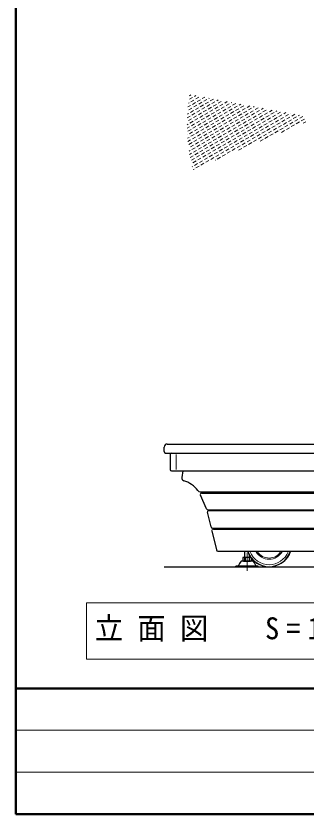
# Model space of a CAD drawing. Units: millimetres on the paper. Extents: x -385 to 420, y 0 to 267.
# Drawn here: x 35 to 83.5, y 0 to 133.4 of the extents above; entities that cross this region are included whole.
import ezdxf

# ---------------------------------------------------------------- set-up
doc = ezdxf.new("R2010")
doc.units = ezdxf.units.MM
doc.linetypes.add('USER2', pattern=[6, 3, -1, 1, -1])
doc.layers.add('1_20', color=7, linetype='Continuous', lineweight=25)
doc.layers.add('A3図枠', color=7, linetype='Continuous', lineweight=13)
doc.styles.add('ＭＳ ゴシック', font='')
doc.styles.get('ＭＳ ゴシック').set_extended_font_data('MS Gothic')

msp = doc.modelspace()

# ---------------------------------------------------------------- linework, layer by layer
at = {"layer": '1_20', "lineweight": 13}
for p, q in [((64.025, 120.103), (64.286, 120.254)), ((64.847, 120.001), (65.088, 120.14)), ((63.848, 118.846), (63.954, 118.908)), ((64.016, 119.521), (64.536, 119.821)), ((64.266, 119.088), (64.786, 119.388)), ((64.516, 118.655), (65.036, 118.955)), ((65.097, 119.568), (65.617, 119.868)), ((65.347, 119.135), (65.867, 119.435)), ((65.597, 118.702), (66.117, 119.002)), ((66.179, 119.615), (66.595, 119.855)), ((66.429, 119.182), (66.948, 119.482)), ((66.679, 118.749), (67.198, 119.049)), ((67.26, 119.662), (67.348, 119.712)), ((67.51, 119.229), (68.03, 119.529)), ((67.76, 118.796), (68.28, 119.096)), ((68.592, 119.276), (68.855, 119.428)), ((68.842, 118.843), (69.361, 119.143)), ((69.923, 118.889), (70.361, 119.143)), ((71.004, 118.936), (71.115, 119)), ((71.254, 118.503), (71.774, 118.803)), ((63.781, 118.23), (64.204, 118.475)), ((63.935, 117.742), (64.454, 118.042)), ((64.185, 117.309), (64.704, 117.609)), ((64.766, 118.222), (65.286, 118.522)), ((65.016, 117.789), (65.536, 118.089)), ((65.266, 117.356), (65.786, 117.656)), ((65.847, 118.269), (66.367, 118.569)), ((66.097, 117.836), (66.617, 118.136)), ((66.347, 117.403), (66.867, 117.703)), ((66.929, 118.316), (67.448, 118.616)), ((67.179, 117.883), (67.698, 118.183)), ((67.429, 117.449), (67.948, 117.749)), ((68.01, 118.363), (68.53, 118.663)), ((68.26, 117.929), (68.78, 118.229)), ((68.51, 117.496), (69.03, 117.796)), ((69.092, 118.409), (69.611, 118.709)), ((69.342, 117.976), (69.861, 118.276)), ((69.592, 117.543), (70.111, 117.843)), ((70.173, 118.456), (70.693, 118.756)), ((70.423, 118.023), (70.943, 118.323)), ((70.673, 117.59), (71.193, 117.89)), ((70.923, 117.157), (71.443, 117.457)), ((71.504, 118.07), (72.024, 118.37)), ((71.754, 117.637), (72.274, 117.937)), ((72.004, 117.204), (72.524, 117.504)), ((72.336, 118.55), (72.621, 118.715)), ((72.586, 118.117), (73.105, 118.417)), ((72.836, 117.684), (73.355, 117.984)), ((73.086, 117.251), (73.605, 117.551)), ((73.667, 118.164), (74.128, 118.43)), ((73.917, 117.731), (74.437, 118.031)), ((74.167, 117.298), (74.687, 117.598)), ((74.748, 118.211), (74.881, 118.288)), ((74.998, 117.778), (75.518, 118.078)), ((75.248, 117.345), (75.768, 117.645)), ((76.08, 117.825), (76.387, 118.003)), ((76.33, 117.392), (76.849, 117.692)), ((77.411, 117.439), (77.894, 117.718)), ((78.493, 117.486), (78.647, 117.576)), ((63.657, 116.427), (64.123, 116.696)), ((63.686, 117.021), (63.873, 117.129)), ((63.853, 115.963), (64.373, 116.263)), ((64.435, 116.876), (64.954, 117.176)), ((64.685, 116.443), (65.204, 116.743)), ((64.935, 116.009), (65.454, 116.309)), ((65.516, 116.923), (66.036, 117.223)), ((65.766, 116.489), (66.286, 116.789)), ((66.016, 116.056), (66.536, 116.356)), ((66.597, 116.969), (67.117, 117.269)), ((66.847, 116.536), (67.367, 116.836)), ((67.097, 116.103), (67.617, 116.403)), ((67.679, 117.016), (68.198, 117.316)), ((67.929, 116.583), (68.448, 116.883)), ((68.179, 116.15), (68.698, 116.45)), ((68.76, 117.063), (69.28, 117.363)), ((69.01, 116.63), (69.53, 116.93)), ((69.26, 116.197), (69.78, 116.497)), ((69.842, 117.11), (70.361, 117.41)), ((70.092, 116.677), (70.611, 116.977)), ((70.342, 116.244), (70.861, 116.544)), ((70.592, 115.811), (71.111, 116.111)), ((71.173, 116.724), (71.693, 117.024)), ((71.423, 116.291), (71.943, 116.591)), ((71.673, 115.858), (72.193, 116.158)), ((72.254, 116.771), (72.774, 117.071)), ((72.504, 116.338), (73.024, 116.638)), ((72.754, 115.905), (73.274, 116.205)), ((73.336, 116.818), (73.855, 117.118)), ((73.586, 116.385), (74.105, 116.685)), ((73.836, 115.952), (74.355, 116.252)), ((74.417, 116.865), (74.937, 117.165)), ((74.667, 116.432), (75.187, 116.732)), ((74.917, 115.999), (75.437, 116.299)), ((75.498, 116.912), (76.018, 117.212)), ((75.748, 116.479), (76.268, 116.779)), ((75.998, 116.046), (76.518, 116.346)), ((76.58, 116.959), (77.099, 117.259)), ((76.83, 116.526), (77.349, 116.826)), ((77.08, 116.093), (77.599, 116.393)), ((77.661, 117.006), (78.181, 117.306)), ((77.911, 116.573), (78.431, 116.873)), ((78.161, 116.14), (78.681, 116.44)), ((78.743, 117.053), (79.262, 117.353)), ((78.993, 116.62), (79.512, 116.92)), ((79.243, 116.187), (79.762, 116.487)), ((79.824, 117.1), (80.154, 117.291)), ((80.074, 116.667), (80.594, 116.967)), ((80.324, 116.234), (80.844, 116.534)), ((80.574, 115.801), (81.094, 116.101)), ((80.905, 117.147), (80.907, 117.148)), ((81.155, 116.714), (81.66, 117.006)), ((81.405, 116.281), (81.925, 116.581)), ((81.655, 115.848), (82.175, 116.148)), ((82.237, 116.761), (82.414, 116.863)), ((82.487, 116.328), (83.006, 116.628)), ((82.737, 115.895), (83.256, 116.195)), ((63.635, 115.259), (63.791, 115.349)), ((63.64, 114.685), (64.041, 114.916)), ((64.103, 115.529), (64.623, 115.829)), ((64.353, 115.096), (64.873, 115.396)), ((64.603, 114.663), (65.123, 114.963)), ((65.185, 115.576), (65.704, 115.876)), ((65.435, 115.143), (65.954, 115.443)), ((65.685, 114.71), (66.204, 115.01)), ((66.266, 115.623), (66.786, 115.923)), ((66.516, 115.19), (67.036, 115.49)), ((66.766, 114.757), (67.286, 115.057)), ((67.347, 115.67), (67.867, 115.97)), ((67.597, 115.237), (68.117, 115.537)), ((67.847, 114.804), (68.367, 115.104)), ((68.429, 115.717), (68.948, 116.017)), ((68.679, 115.284), (69.198, 115.584)), ((68.929, 114.851), (69.448, 115.151)), ((69.51, 115.764), (70.03, 116.064)), ((69.76, 115.331), (70.28, 115.631)), ((70.01, 114.898), (70.53, 115.198)), ((70.26, 114.465), (70.78, 114.765)), ((70.842, 115.378), (71.361, 115.678)), ((71.092, 114.945), (71.611, 115.245)), ((71.342, 114.512), (71.861, 114.812)), ((71.923, 115.425), (72.443, 115.725)), ((72.173, 114.992), (72.693, 115.292)), ((72.423, 114.559), (72.943, 114.859)), ((73.004, 115.472), (73.524, 115.772)), ((73.254, 115.039), (73.774, 115.339)), ((73.504, 114.606), (74.024, 114.906)), ((74.086, 115.519), (74.605, 115.819)), ((74.336, 115.086), (74.855, 115.386)), ((74.586, 114.653), (75.105, 114.953)), ((75.167, 115.566), (75.687, 115.866)), ((75.417, 115.133), (75.937, 115.433)), ((75.667, 114.7), (76.187, 115)), ((76.248, 115.613), (76.768, 115.913)), ((76.498, 115.18), (77.018, 115.48)), ((76.748, 114.747), (77.268, 115.047)), ((77.33, 115.66), (77.849, 115.96)), ((77.58, 115.227), (78.099, 115.527)), ((77.83, 114.794), (78.349, 115.094)), ((78.411, 115.707), (78.931, 116.007)), ((78.661, 115.274), (79.181, 115.574)), ((78.911, 114.841), (79.431, 115.141)), ((79.493, 115.754), (80.012, 116.054)), ((79.743, 115.321), (80.262, 115.621)), ((79.993, 114.888), (80.512, 115.188)), ((80.824, 115.368), (81.344, 115.668)), ((81.074, 114.935), (81.594, 115.235)), ((81.905, 115.415), (82.425, 115.715)), ((83.08, 115.516), (83.506, 115.762)), ((63.683, 113.555), (63.71, 113.57)), ((63.772, 114.183), (64.291, 114.483)), ((64.022, 113.75), (64.541, 114.05)), ((64.272, 113.317), (64.791, 113.617)), ((64.853, 114.23), (65.373, 114.53)), ((65.103, 113.797), (65.623, 114.097)), ((65.353, 113.364), (65.873, 113.664)), ((65.935, 114.277), (66.454, 114.577)), ((66.185, 113.844), (66.704, 114.144)), ((66.435, 113.411), (66.954, 113.711)), ((67.016, 114.324), (67.536, 114.624)), ((67.266, 113.891), (67.786, 114.191)), ((67.516, 113.458), (68.036, 113.758)), ((68.097, 114.371), (68.617, 114.671)), ((68.347, 113.938), (68.867, 114.238)), ((68.597, 113.505), (69.117, 113.805)), ((69.179, 114.418), (69.698, 114.718)), ((69.429, 113.985), (69.948, 114.285)), ((69.679, 113.552), (70.198, 113.852)), ((70.51, 114.032), (71.03, 114.332)), ((70.76, 113.599), (71.28, 113.899)), ((71.01, 113.166), (71.53, 113.466)), ((71.592, 114.079), (72.111, 114.379)), ((71.842, 113.646), (72.361, 113.946)), ((72.092, 113.213), (72.611, 113.513)), ((72.673, 114.126), (73.193, 114.426)), ((72.923, 113.693), (73.443, 113.993)), ((73.173, 113.26), (73.693, 113.56)), ((73.754, 114.173), (74.274, 114.473)), ((74.004, 113.74), (74.524, 114.04)), ((74.254, 113.307), (74.774, 113.607)), ((74.836, 114.22), (75.355, 114.52)), ((75.086, 113.787), (75.605, 114.087)), ((75.336, 113.354), (75.855, 113.654)), ((75.917, 114.267), (76.437, 114.567)), ((76.167, 113.834), (76.687, 114.134)), ((76.417, 113.401), (76.937, 113.701)), ((76.998, 114.314), (77.518, 114.614)), ((77.248, 113.881), (77.768, 114.181)), ((77.498, 113.448), (78.018, 113.748)), ((78.08, 114.361), (78.599, 114.661)), ((78.33, 113.928), (78.849, 114.228)), ((79.161, 114.408), (79.681, 114.708)), ((79.411, 113.975), (79.931, 114.275)), ((80.243, 114.455), (80.762, 114.755)), ((63.72, 112.999), (63.96, 113.137)), ((63.767, 112.448), (64.21, 112.704)), ((63.94, 111.971), (64.46, 112.271)), ((64.522, 112.884), (65.041, 113.184)), ((64.772, 112.451), (65.291, 112.751)), ((65.022, 112.018), (65.541, 112.318)), ((65.603, 112.931), (66.123, 113.231)), ((65.853, 112.498), (66.373, 112.798)), ((66.103, 112.065), (66.623, 112.365)), ((66.685, 112.978), (67.204, 113.278)), ((66.935, 112.545), (67.454, 112.845)), ((67.185, 112.112), (67.704, 112.412)), ((67.766, 113.025), (68.286, 113.325)), ((68.016, 112.592), (68.536, 112.892)), ((68.266, 112.159), (68.786, 112.459)), ((68.847, 113.072), (69.367, 113.372)), ((69.097, 112.639), (69.617, 112.939)), ((69.347, 112.206), (69.867, 112.506)), ((69.929, 113.119), (70.448, 113.419)), ((70.179, 112.686), (70.698, 112.986)), ((70.429, 112.253), (70.948, 112.553)), ((70.679, 111.82), (71.198, 112.12)), ((71.26, 112.733), (71.78, 113.033)), ((71.51, 112.3), (72.03, 112.6)), ((71.76, 111.867), (72.28, 112.167)), ((72.342, 112.78), (72.861, 113.08)), ((72.592, 112.347), (73.111, 112.647)), ((72.842, 111.914), (73.361, 112.214)), ((73.423, 112.827), (73.943, 113.127)), ((73.673, 112.394), (74.193, 112.694)), ((73.923, 111.961), (74.443, 112.261)), ((74.504, 112.874), (75.024, 113.174)), ((74.754, 112.441), (75.274, 112.741)), ((75.586, 112.921), (76.105, 113.221)), ((75.836, 112.488), (76.355, 112.788)), ((76.667, 112.968), (77.187, 113.268)), ((63.963, 110.83), (64.129, 110.925)), ((64.19, 111.538), (64.71, 111.838)), ((64.44, 111.105), (64.96, 111.405)), ((64.69, 110.672), (65.21, 110.972)), ((65.272, 111.585), (65.791, 111.885)), ((65.522, 111.152), (66.041, 111.452)), ((65.772, 110.719), (66.291, 111.019)), ((66.353, 111.632), (66.873, 111.932)), ((66.603, 111.199), (67.123, 111.499)), ((66.853, 110.766), (67.373, 111.066)), ((67.435, 111.679), (67.954, 111.979)), ((67.685, 111.246), (68.204, 111.546)), ((67.935, 110.813), (68.454, 111.113)), ((68.516, 111.726), (69.036, 112.026)), ((68.766, 111.293), (69.286, 111.593)), ((69.016, 110.86), (69.536, 111.16)), ((69.597, 111.773), (70.117, 112.073)), ((69.847, 111.34), (70.367, 111.64)), ((70.097, 110.907), (70.617, 111.207)), ((70.347, 110.474), (70.867, 110.774)), ((70.929, 111.387), (71.448, 111.687)), ((71.179, 110.954), (71.698, 111.254)), ((72.01, 111.434), (72.53, 111.734)), ((72.26, 111.001), (72.78, 111.301)), ((73.092, 111.481), (73.611, 111.781)), ((64.046, 110.3), (64.379, 110.492)), ((64.138, 109.776), (64.629, 110.059)), ((64.359, 109.326), (64.879, 109.626)), ((64.94, 110.239), (65.46, 110.539)), ((65.19, 109.806), (65.71, 110.106)), ((65.44, 109.373), (65.96, 109.673)), ((66.022, 110.286), (66.541, 110.586)), ((66.272, 109.853), (66.791, 110.153)), ((66.522, 109.42), (67.041, 109.72)), ((67.103, 110.333), (67.623, 110.633)), ((67.353, 109.9), (67.873, 110.2)), ((67.603, 109.467), (68.123, 109.767)), ((68.185, 110.38), (68.704, 110.68)), ((68.435, 109.947), (68.954, 110.247)), ((68.685, 109.514), (69.204, 109.814)), ((69.266, 110.427), (69.786, 110.727)), ((69.516, 109.994), (70.036, 110.294)), ((64.466, 108.233), (64.547, 108.28)), ((64.609, 108.893), (65.129, 109.193)), ((64.859, 108.46), (65.379, 108.76)), ((65.109, 108.027), (65.629, 108.327)), ((65.69, 108.94), (66.21, 109.24)), ((65.94, 108.507), (66.46, 108.807)), ((66.772, 108.987), (67.291, 109.287)), ((68.357, 109.325), (68.373, 109.334)), ((64.676, 107.777), (64.797, 107.847)), ((46.777, 35.342), (46.777, 25.875)), ((99.577, 35.342), (46.777, 35.342)), ((46.777, 25.875), (99.577, 25.875))]:
    msp.add_line(p, q, dxfattribs=at)
at = {"layer": '1_20', "color": 40}
for p, q in [((60.296, 61.859), (159.296, 61.859)), ((59.796, 60.609), (59.796, 61.359)), ((60.046, 60.359), (159.546, 60.359)), ((60.796, 60.109), (60.796, 57.609)), ((61.046, 57.359), (158.546, 57.359)), ((62.901, 57.359), (62.748, 56.275)), ((65.83, 53.894), (153.762, 53.894)), ((66.095, 53.671), (153.498, 53.671)), ((66.873, 51.033), (65.866, 53.321)), ((67.102, 50.883), (152.49, 50.883)), ((67.314, 50.761), (152.279, 50.761)), ((67.638, 48.02), (67.07, 50.454)), ((67.797, 47.338), (68.535, 44.173)), ((67.882, 47.826), (151.711, 47.826)), ((68.041, 47.645), (151.552, 47.645)), ((68.779, 43.98), (150.813, 43.98))]:
    msp.add_line(p, q, dxfattribs=at)
at = {"layer": '1_20', "color": 40, "lineweight": 13}
msp.add_line((61.796, 60.109), (61.796, 57.609), dxfattribs=at)
at = {"layer": '1_20'}
for p, q in [((74.364, 42.908), (72.978, 42.908)), ((72.978, 42.908), (72.978, 42.326)), ((73.271, 42.258), (73.271, 43.858)), ((73.325, 42.908), (73.325, 42.326)), ((74.018, 42.908), (74.018, 42.326)), ((74.071, 42.258), (74.071, 43.202)), ((74.364, 42.908), (74.364, 42.326)), ((75.546, 41.458), (71.796, 41.458)), ((71.796, 41.358), (71.796, 41.458)), ((74.68, 42.258), (72.662, 42.258)), ((72.978, 42.326), (73.096, 42.258)), ((73.096, 42.258), (74.246, 42.258)), ((74.364, 42.326), (74.246, 42.258)), ((75.546, 41.358), (75.546, 41.458)), ((59.796, 41.358), (201.574, 41.358))]:
    msp.add_line(p, q, dxfattribs=at)
at = {"layer": '1_20', "linetype": 'USER2', "lineweight": 13}
msp.add_line((73.671, 40.659), (73.671, 43.858), dxfattribs=at)
at = {"layer": '1_20', "color": 40}
for centre, radius, start, end in [((60.296, 61.359), 0.5, 90, 180), ((60.046, 60.609), 0.25, 180, 270), ((61.046, 60.109), 0.25, 90, 180), ((61.046, 57.609), 0.25, 180, 270), ((63.243, 56.205), 0.5, 172, 253.40972), ((61.816, 51.413), 4.5, 36.59007, 73.40972), ((65.83, 54.394), 0.5, 216.59007, 270), ((66.095, 53.421), 0.25, 90, 203.76125), ((67.102, 51.133), 0.25, 203.76125, 270), ((67.314, 50.511), 0.25, 90, 193.12999), ((67.882, 48.076), 0.25, 193.12999, 270), ((68.779, 44.23), 0.25, 193.12999, 270)]:
    msp.add_arc(centre, radius, start, end, dxfattribs=at)
at = {"layer": '1_20', "color": 40, "lineweight": 13}
msp.add_arc((68.041, 47.395), 0.25, 90, 193.12999, dxfattribs=at)
at = {"layer": '1_20', "lineweight": 13}
for radius, start, end in [(3.8, 199.2049, 260.69518), (3.416, 201.46458, 338.53542), (2.5, 210, 330), (2.301, 212.89935, 327.10066), (3.8, 279.30482, 340.7951)]:
    msp.add_arc((77.358, 45.108), radius, start, end, dxfattribs=at)
at = {"layer": '1_20'}
for centre, radius, start, end in [((77.358, 45.108), 3.75, 199.47122, 340.52878), ((76.962, 39), 5.395, 142.8409, 152.8879), ((73.152, 42.58), 0.307, 235.61587, 304.38414), ((73.671, 43.419), 1.146, 252.41211, 287.58789), ((74.191, 42.58), 0.307, 235.61587, 304.38414), ((70.381, 39), 5.395, 27.1121, 37.1591)]:
    msp.add_arc(centre, radius, start, end, dxfattribs=at)
at = {"layer": 'A3図枠', "lineweight": 50}
for p, q in [((35, 267), (35, 0)), ((35, 21), (420, 21)), ((35, 0), (420, 0))]:
    msp.add_line(p, q, dxfattribs=at)
at = {"layer": 'A3図枠'}
for p, q in [((35, 14), (176.5, 14)), ((35, 7), (176.5, 7))]:
    msp.add_line(p, q, dxfattribs=at)

# ---------------------------------------------------------------- texts
at = {"layer": '1_20', "insert": (48.177, 30.608), "char_height": 3.666, "attachment_point": 4, "style": 'ＭＳ ゴシック'}
msp.add_mtext('\\T1.5;\\W0.95;立面図\u3000S=1/20', dxfattribs=at)

doc.saveas('drawing.dxf')
